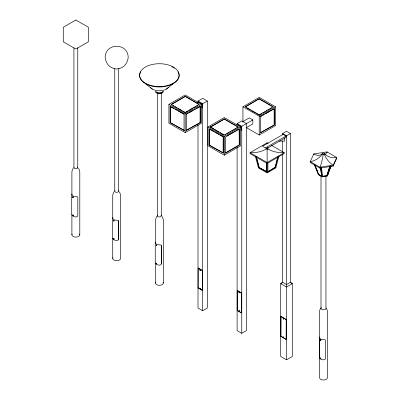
<?xml version="1.0" encoding="UTF-8"?>
<svg xmlns="http://www.w3.org/2000/svg" width="400" height="400" viewBox="0 0 400 400"><rect width="100%" height="100%" fill="white"/><g stroke="black" fill="none" stroke-linecap="round" stroke-linejoin="round"><path stroke-width="0.6" d="M71.895 234.815L71.895 214.65L72.42 215.79C73.84 216.8 75.93 217.4 77.51 216.41L77.82 215.73L77.82 197.355L77.51 196.77L73.87 196.46L72.425 195.625L71.895 194.485L71.895 172.1L72.12 170.58L73.16 168.215M79.795 234.815L79.8 172.1L79.565 170.58L78.53 168.215M112.73 258.39L112.73 238.225L113.255 239.365C114.675 240.375 116.765 240.975 118.345 239.985L118.655 239.305L118.655 220.935L118.345 220.345L114.705 220.035L113.26 219.205L112.73 218.065L112.73 195.675L112.955 194.16L113.995 191.79M155.415 283.035L155.42 262.87L155.945 264.01C157.365 265.02 159.455 265.62 161.035 264.635L161.345 263.95L161.345 245.58L161.035 244.995L157.395 244.685L155.95 243.85L155.42 242.71L155.42 220.325L156.27 217.33L157.705 215.285A1.92 1.11 0 0 0 159.37 216.95A1.92 1.11 0 0 0 161.03 215.285M163.32 283.035L163.325 220.325L163.09 218.805L162.055 216.435M278.065 156.715L275.265 167.485L267.91 171.73L275.075 167.34L277.715 157.17M278.925 155.97L275.82 167.92L267.125 172.935L258.435 167.92L255.485 156.565M326.765 175.695L322.575 176.34L326.79 175.775L329.865 166.305M326.79 175.775L329.895 166.385M314.21 164.335L318.38 174.69L322.11 176.845L327.205 176.055L330.47 165.955M330.98 165.98L327.47 175.385L330.575 165.995M331.08 166.02L327.205 176.055M198.205 268.04L202.475 270.505L202.3 290.415L198.09 287.825L198.145 267.985L202.355 270.575L202.355 290.29M237.36 290.49L237.36 310.525M241.575 312.795L237.5 310.67M71.895 194.485L72.14 193.955M162.845 91.83C161.01 93.44 157.725 93.56 155.895 91.83C157.79 93.495 161.195 93.55 163.02 91.68M112.73 218.06L112.975 217.53M155.415 242.71L155.865 242.01M322.415 153.9L323.19 154.35L324.255 154.185A14.735 8.505 60 0 0 333.18 165.165L319.925 167.215L310.225 161.615A14.735 11.62 -24.9 0 0 322.415 153.9L322.7 153.29L323.76 153.125L324.535 153.575A14.735 11.62 -24.9 0 0 336.73 157.515L336.73 158.41L333.18 166.06L319.925 168.11L310.225 162.51L310.225 161.615L313.775 153.965L327.025 151.91L336.73 157.515L333.18 165.165L333.18 166.06M324.255 154.185L324.535 153.575M327.47 175.385L328.49 172.925M319.635 337.455L319.865 336.955M319.865 357.12L319.635 357.62A3.84 2.22 0 0 0 323.475 359.835L325.085 359.325L325.395 358.645L325.395 340.27L325.085 339.685L323.475 339.67A3.84 2.22 0 0 1 320.15 338.565M320.705 308L319.635 310.57L319.635 377.78A3.84 2.22 0 0 0 323.475 380A3.84 2.22 0 0 0 327.32 377.78L327.32 310.57L326.25 308M320.63 167.615L321.675 176.28L318.61 174.51L314.825 164.86M166.355 89.125L173.34 83.635M258.99 167.485L266.535 171.585L258.99 167.485L256.19 156.715M282.65 154.07L282.65 282.295L280.71 283.635L280.71 356.45L286.53 359.81L292.35 356.45L292.35 283.635L290.41 282.295L290.41 133.53L286.53 131.285L282.65 133.53L282.65 134.775M168.905 104.38L185.205 94.97L201.505 104.38L201.505 123.2L185.205 132.605L168.905 123.2L168.905 104.38L185.205 113.79L202.085 104.04L202.085 108.075M185.205 96.315L171.235 104.38L185.205 112.445L199.175 104.38L185.205 96.315L199.175 104.645M171.235 104.645L185.205 96.58M170.07 122.525L184.275 130.455L170.07 122.525L170.07 106.395L174.065 108.43M198.01 102.89L198.01 101.02L202.67 98.33L207.325 101.02L207.325 308.035L202.67 310.72L198.01 308.035L198.01 124.71M197.52 102.645L198.595 102.025L202.085 104.04M182.52 111.16L185.205 112.71L187.89 111.16M188.965 110.54L192.73 108.37M193.8 107.75L195.415 106.82M196.49 106.2L197.565 105.58M170.07 106.395L184.275 114.325M198.01 101.02L202.67 103.705L207.325 101.02M186.675 114.015L187.75 113.395M188.825 112.775L192.585 110.605M193.66 109.985L195.27 109.05M196.345 108.43L200.34 106.395L200.34 122.525L186.135 130.455L200.34 122.525M186.135 114.325L200.34 106.395M72.68 196.945L73.03 196.84L73.065 197.425L72.68 197.205L73.03 196.84M72.68 197.205L72.835 196.855M73.065 197.425L73.22 197.08M72.875 197.445L73.22 197.335M208.005 126.95L224.305 117.545L240.605 126.95L240.605 145.77L224.305 155.18L208.005 145.77L208.005 126.95L224.305 136.36L240.605 126.95M242.93 121.965L242.93 106.79L259.23 97.38L275.53 106.79L275.53 125.61L259.23 135.02L246.085 127.43M210.335 126.95L224.305 118.885L238.275 126.95L224.305 135.02L210.335 126.95L218.935 132.185M259.23 98.725L245.26 106.79L259.23 114.855L273.2 106.79L259.23 98.725L245.26 107.06M210.335 127.22L224.305 119.155L238.275 127.22L236.665 128.15M72.68 215.14L73.03 215.03L73.065 215.62L72.68 215.395L73.03 215.03M72.68 215.395L72.835 215.05M73.065 215.62L73.22 215.27M72.875 215.635L73.22 215.53M237.11 124.84L237.11 123.59L241.77 120.905L246.425 123.59L246.425 330.61L241.77 333.295L237.11 330.61L237.11 147.285M242.35 121.91L249.335 117.88L252.825 119.895L252.825 123.93L246.38 127.65M224.845 134.975L225.915 134.355M226.99 133.735L228.605 132.805M229.68 132.185L230.755 131.565M231.83 130.945L233.44 130.015M234.515 129.395L235.59 128.77M256.545 113.57L259.23 115.125L261.915 113.57M262.99 112.95L264.605 112.02M265.68 111.4L266.755 110.78M267.825 110.16L269.44 109.23M270.515 108.61L271.59 107.99M223.375 136.9L209.17 128.97L209.17 145.1L223.375 153.03L223.375 136.9L220.15 135.04M237.11 123.59L241.77 126.28L252.825 119.895M242.93 106.79L259.23 116.2L275.53 106.79M226.85 135.97L233.295 132.245M234.37 131.625L235.445 131.005M236.52 130.385L238.13 129.455M260.7 116.425L261.775 115.805M262.85 115.185L263.925 114.565M265.535 113.635L269.295 111.465M270.37 110.84L271.445 110.22M272.52 109.6L274.365 108.805L274.365 124.935L260.16 132.865L274.365 124.935M239.44 128.97L225.47 137.035L225.47 153.165L239.44 145.1L239.205 128.835L239.205 144.965L225.235 153.03M260.16 116.735L274.365 108.805M209.17 145.1L223.375 153.03M113.515 220.52L113.865 220.415L113.9 221L113.515 220.78L113.865 220.415M113.515 220.78L113.67 220.43M113.9 221L114.055 220.655M113.71 221.02L114.055 220.91M268.195 143.44L267.125 142.825L250.055 152.685L250.055 153.58L267.125 163.435L284.2 153.58L284.2 152.685L271.395 145.29M265.48 147.92L286.045 136.05L286.045 137.395L266.64 148.595L262.57 146.24L283.135 134.37L286.045 136.05M282.65 133.53L286.53 135.77L290.41 133.53M266.35 148.875L267.125 149.325L267.905 148.875C272.71 152.005 278.57 152.815 284.2 152.685L267.125 162.54L250.055 152.685C255.84 152.845 261.84 151.915 266.74 148.65M113.515 238.715L113.865 238.605L113.9 239.195L113.515 238.97L113.865 238.605M113.515 238.97L113.67 238.625M113.9 239.195L114.055 238.845M113.71 239.21L114.055 239.105M156.205 245.17L156.555 245.06L156.59 245.65L156.205 245.425L156.555 245.06M156.205 245.425L156.36 245.08M156.59 245.65L156.745 245.3M156.4 245.665L156.745 245.56M156.205 263.36L156.745 263.495L156.59 263.84L156.205 263.62L156.555 263.255M156.205 263.62L156.36 263.27M156.59 263.84L156.745 263.495M156.4 263.86L156.745 263.75M199.875 269.785L200.415 269.92L200.26 270.265L199.875 270.04L200.225 269.68M199.875 270.04L200.03 269.695M200.26 270.265L200.415 269.92M200.07 270.28L200.415 270.175M199.875 288.315L200.415 288.445L200.26 288.795L199.875 288.57L200.225 288.205M199.875 288.57L200.03 288.225M200.26 288.795L200.415 288.445M200.07 288.81L200.415 288.705M238.975 292.36L239.515 292.49L239.36 292.84L238.975 292.615L239.325 292.25M238.975 292.615L239.13 292.27M239.36 292.84L239.515 292.49M239.17 292.855L239.515 292.75M282.825 282.415L280.71 283.635L286.53 287L292.35 283.635L290.235 282.415M238.975 310.885L239.325 310.78L239.36 311.37L238.975 311.145L239.325 310.78M238.975 311.145L239.13 310.8M239.36 311.37L239.515 311.02M239.17 311.385L239.515 311.28M290.41 282.295L286.53 284.535L282.65 282.295M283.155 318.54L283.695 318.67L283.54 319.02L283.155 318.795L283.505 318.43M283.155 318.795L283.31 318.45M283.54 319.02L283.695 318.67M283.35 319.035L283.695 318.93M283.155 337.065L283.695 337.2L283.54 337.545L283.155 337.325L283.505 336.96M283.155 337.325L283.31 336.975M283.54 337.545L283.695 337.2M283.35 337.565L283.695 337.455M320.39 339.795L320.735 339.685L320.775 340.275L320.39 340.05L320.735 339.685M320.39 340.05L320.545 339.705M320.775 340.275L320.93 339.925M320.58 340.29L320.93 340.185M320.39 358.14L320.735 358.035L320.775 358.625L320.39 358.4L320.735 358.035M320.39 358.4L320.545 358.05M320.775 358.625L320.93 358.275M320.58 358.64L320.93 358.535M119.8 68.39C124.735 67.095 127.745 62.295 128.205 57.39C127.925 42.55 105.43 42.55 105.155 57.39C105.615 62.295 108.62 67.095 113.56 68.39M279.295 141.08L284.665 141.08L284.665 137.715M202.415 290.35L198.205 287.76M286.28 339.435L280.905 336.175L280.96 316.335L286.335 319.595M259.23 98.99L273.2 107.06M246.87 107.99L250.635 110.16M251.71 110.78L255.47 112.95M237.695 124.6L241.185 126.615L241.185 130.65M318.685 174.445L321.75 176.215M172.845 105.58L173.92 106.2M174.995 106.82L176.61 107.75M177.685 108.37L181.445 110.54M220.005 132.805L223.77 134.975M175.675 109.36L176.75 109.985M177.825 110.605L183.735 114.015M210.48 129.455L214.24 131.625M215.315 132.245L219.075 134.42M237.385 290.57L241.46 293.15L241.4 312.99L237.19 310.4L237.245 290.56L241.575 293.08M145.4 83.635L152.385 89.125M119.365 191.79L120.4 194.16L120.635 195.675L120.63 258.39A3.95 2.28 0 0 1 115.99 260.635A3.95 2.28 0 0 1 112.97 257.605M314.83 164.945L315.51 166.635M316.42 168.89L317.1 170.585M314.75 164.925L318.61 174.51M256.54 157.17L259.18 167.34M321.46 167.745L322.605 176.425M320.905 167.58L322.11 176.845M320.555 167.685L321.675 176.28M327.025 152.36L327.025 151.91A14.735 3.115 -81.2 0 1 325.5 154.195M325.945 176.39L325.945 308.33A2.47 1.425 0 0 1 322.835 309.705A2.47 1.425 0 0 1 321.34 307.615M321.005 176.39L321.005 308.33M319.925 168.11L319.925 167.215A14.735 3.115 -81.2 0 0 323.19 154.35M319.465 337.545L319.465 357.53M313.775 154.86L313.775 153.965A14.735 8.505 60 0 0 322.7 153.29M286.53 135.77L286.53 359.81M282.65 140.995L282.65 152.2M274.13 108.67L274.13 124.8M267.905 147.195L267.905 148.875M267.91 162.83L267.91 171.73M267.125 142.825L267.125 143.85M267.125 147.64L267.125 172.935M266.535 162.685L266.535 171.585M266.345 162.83L266.345 171.73M260.395 116.87L260.395 133M259.23 114.855L259.23 115.125M259.23 116.2L259.23 135.02M241.77 126.28L241.77 333.295M224.305 118.885L224.305 119.155M224.305 136.36L224.305 155.18M223.14 137.035L223.14 153.165M209.405 128.835L209.405 144.965M202.67 103.705L202.67 310.72M200.105 106.26L200.105 122.39M186.37 114.46L186.37 130.59M185.205 112.445L185.205 112.71M185.205 113.79L185.205 132.605M184.04 114.46L184.04 130.59M170.305 106.26L170.305 122.39M161.345 245.58L161.345 263.95M161.29 92.775L161.29 215.84M157.45 92.775L157.45 215.84M155.245 242.795L155.245 262.78M118.655 220.935L118.655 239.305M118.6 68.755L118.6 191.195M114.76 68.755L114.76 191.195M112.555 218.15L112.555 238.135M77.765 47.675L77.765 167.615M73.925 47.675L73.925 167.615M71.72 194.575L71.72 214.56M168.495 87.275A9.88 5.705 0 0 1 159.37 90.795A9.88 5.705 0 0 1 150.24 87.275M177.965 71.72A19.755 11.405 0 0 1 159.37 86.975A19.755 11.405 0 0 1 140.775 71.72M171.78 66.695A19.755 11.405 0 0 1 174.38 68.155M163.32 91.345A3.95 2.28 0 0 1 159.37 93.625A3.95 2.28 0 0 1 155.415 91.345M163.08 282.25A3.95 2.28 0 0 1 159.37 285.315A3.95 2.28 0 0 1 155.66 282.25M119.71 68.16A3.95 2.28 0 0 1 113.65 68.16M118.34 190.64A1.92 1.11 0 0 1 116.68 192.3A1.92 1.11 0 0 1 115.015 190.64M79.555 234.03A3.95 2.28 0 0 1 75.845 237.095A3.95 2.28 0 0 1 72.135 234.03M77.51 167.065A1.92 1.11 0 0 1 75.845 168.725A1.92 1.11 0 0 1 74.18 167.065M280.845 316.4L280.785 336.24L286.165 339.505L286.22 319.665L280.845 316.4M75.845 20L63.27 27.26L63.27 41.775L75.845 49.035L88.415 41.775L88.415 27.26L75.845 20M143.695 82.065A19.755 11.405 0 0 0 177.62 79.49A19.755 11.405 0 0 0 156.79 63.815A19.755 11.405 0 0 0 143.695 82.065"/></g></svg>
